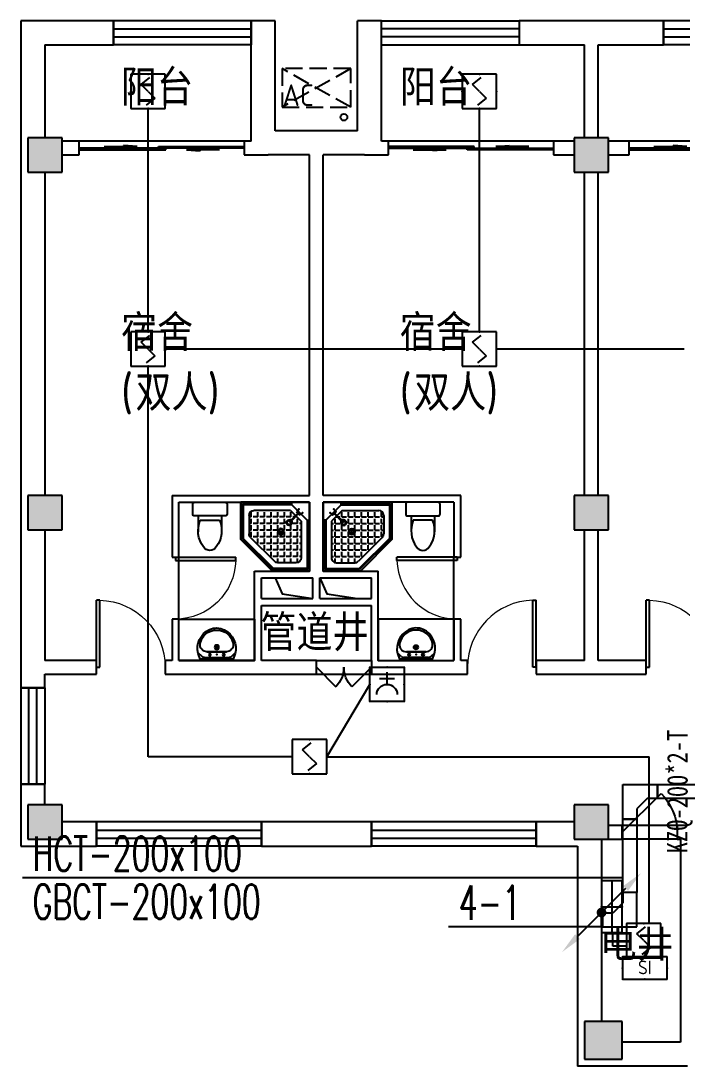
# Model space of a CAD drawing. Extents: x 1725663 to 4653551, y -550461 to 248782.
# Drawn here: x 2286143 to 2295765, y -462437 to -447237 of the extents above; entities that cross this region are included whole.
import ezdxf
from ezdxf.enums import TextEntityAlignment as Align

# ---------------------------------------------------------------- set-up
doc = ezdxf.new("R2010")
doc.units = 0
doc.header["$LTSCALE"] = 1000
doc.linetypes.add('DASH', pattern=[0.35, 0.25, -0.1])
for name, color, linetype in [('0-底图', 7, 'Continuous'), ('0000集水坑', 4, 'Continuous'), ('CABLETRAY', 4, 'Continuous'), ('CABLETRAY_DIM', 3, 'Continuous'), ('CLAYER', 7, 'Continuous'), ('COLUMN', 255, 'Continuous'), ('DIM-箱柜', 7, 'Continuous'), ('DOOR_FIRE', 4, 'Continuous'), ('EQUIP-消防', 3, 'Continuous'), ('EQUIP-箱柜', 3, 'Continuous'), ('LWIRE', 4, 'Continuous'), ('PUB_HATCH', 8, 'Continuous'), ('PUB_TEXT', 7, 'Continuous'), ('WALL', 2, 'Continuous'), ('WINDOW', 4, 'Continuous'), ('WIRE-消防', 1, 'Continuous'), ('WP_F', 1, 'Continuous'), ('抗震支吊架', 2, 'Continuous'), ('洁具', 213, 'Continuous'), ('空调外机', 211, 'Continuous')]:
    doc.layers.add(name, color=color, linetype=linetype)
doc.styles.add('_TEL_DIM', font='SIMPLEX', dxfattribs={"width": 0.8, "height": 3.5, "bigfont": 'HZTXT'})
doc.styles.add('HZ', font='rs.shx', dxfattribs={"width": 0.8, "bigfont": 'hztxt.shx'})
doc.styles.add('kzcad', font='', dxfattribs={"width": 0.8})
doc.styles.get("Standard").update_dxf_attribs({"font": 'geniso.shx', "bigfont": 'hztxt.shx'})
doc.styles.add('黑体', font='')
doc.styles.get('kzcad').set_extended_font_data('SimSun')
doc.styles.get('黑体').set_extended_font_data('SimHei')

# ---------------------------------------------------------------- blocks, each defined once
blk = doc.blocks.new('$equip$00002656')
for p, q in [((-0.5, 1), (-0.5, 0)), ((0.5, 1), (-0.5, 1)), ((0.5, 0), (0.5, 1)), ((-0.219, 0.331), (0.222, 0.331)), ((0, 0.5), (0, 0.15)), ((-0.5, 0), (0.5, 0))]:
    blk.add_line(p, q)
at = {"const_width": 0.04}
blk.add_lwpolyline([(-0.5, 1), (0.5, 1), (0.5, 0), (-0.5, 0), (-0.5, 1), (0.5, 1)], dxfattribs=at)
blk.add_arc((0, 0.8), 0.3, 180, 0)
for p in [(0, 1), (-0.5, 0.5), (0.5, 0.5), (0, 0)]:
    blk.add_point(p)
at = {"color": 7, "flags": 1}
for tag, height, p in [('B', 0.4, (0.762, 0.292)), ('A', 0.00002, (0, 0))]:
    blk.add_attdef(tag, text='', height=height, dxfattribs=at).set_placement(p, align=Align.MIDDLE_CENTER)
blk = doc.blocks.new('A$C29581A72')
at = {"layer": 'EQUIP-消防', "xscale": 500, "yscale": 500, "zscale": 500}
blk.add_blockref('$equip$00002656', (358, 98), dxfattribs=at)
at = {"style": 'HZ', "flags": 1}
for tag in ['WHAT', 'SPEC', 'UNIT']:
    blk.add_attdef(tag, (375, 0), '', height=0.001, dxfattribs=at)
blk = doc.blocks.new('$equip$00002936')
for p, q in [((-0.75, 0.6), (-0.75, 0)), ((0.75, 0.6), (-0.75, 0.6)), ((0, 0), (0, 0.6)), ((0.75, 0), (0.75, 0.6)), ((-0.75, 0.3), (0.75, 0.3)), ((-0.75, 0), (0.75, 0))]:
    blk.add_line(p, q)
at = {"const_width": 0.02}
blk.add_lwpolyline([(-0.75, 0.6), (-0.75, 0), (0.75, 0), (0.75, 0.6), (-0.75, 0.6), (-0.75, 0)], dxfattribs=at)
for p in [(0, 0.6), (-0.75, 0.3), (0, 0), (0.75, 0.3)]:
    blk.add_point(p)
at = {"color": 7, "style": '_TEL_DIM', "flags": 1}
for tag in ['A', 'REMARK']:
    blk.add_attdef(tag, text='', height=0.00002, dxfattribs=at).set_placement((0, 0), align=Align.MIDDLE_CENTER)
blk = doc.blocks.new('$TelecSys$00000080')
for p, q in [((-0.7, -0.7), (0, 0)), ((0.104, 0.104), (0.104, 0.104)), ((-0.104, -0.104), (-0.104, -0.104))]:
    blk.add_line(p, q)
at = {"const_width": 0.142}
blk.add_lwpolyline([(0.071, 0, 1), (-0.071, 0, 1)], format="xyb", close=True, dxfattribs=at)
blk.add_solid([(-0.63, -0.77), (-0.77, -0.63), (-1.15, -1.15)])
at = {"width": 0.8, "flags": 9}
blk.add_attdef('A', (0, 0), '', height=0.00002, rotation=180, dxfattribs=at)
blk = doc.blocks.new('$TelecSys$00000079')
for p, q in [((0.7, 0.7), (0, 0)), ((0.104, 0.104), (0.104, 0.104)), ((-0.104, -0.104), (-0.104, -0.104))]:
    blk.add_line(p, q)
at = {"const_width": 0.142}
blk.add_lwpolyline([(-0.071, 0, 1), (0.071, 0, 1)], format="xyb", close=True, dxfattribs=at)
blk.add_solid([(0.63, 0.77), (0.77, 0.63), (1.15, 1.15)])
at = {"width": 0.8, "flags": 9}
blk.add_attdef('A', (0, 0), '', height=0.00002, dxfattribs=at)
blk = doc.blocks.new('$Equip$00002649')
for p, q in [((-0.5, 0.5), (-0.5, -0.5)), ((0.5, 0.5), (-0.5, 0.5)), ((-0.2, 0.2), (0.05, 0.4)), ((0.5, -0.5), (0.5, 0.5)), ((0, 0), (-0.2, 0.2)), ((0, 0), (0.2, -0.2)), ((0.2, -0.2), (-0.05, -0.4)), ((-0.5, -0.5), (0.5, -0.5))]:
    blk.add_line(p, q)
at = {"const_width": 0.02}
blk.add_lwpolyline([(-0.5, 0.5), (0.5, 0.5), (0.5, -0.5), (-0.5, -0.5), (-0.5, 0.5), (0.5, 0.5)], dxfattribs=at)
for p in [(0, 0.5), (-0.5, 0), (0.5, 0), (0, -0.5)]:
    blk.add_point(p)
at = {"color": 7, "flags": 1}
for tag, height, p in [('A', 0.00002, (0, 0)), ('B', 0.4, (0.762, -0.208))]:
    blk.add_attdef(tag, text='', height=height, dxfattribs=at).set_placement(p, align=Align.MIDDLE_CENTER)
blk = doc.blocks.new('$equip$00002776')
for p, q in [((0.65, 0.65), (-0.65, 0.65)), ((-0.65, 0.65), (-0.65, 0)), ((0.65, 0), (0.65, 0.65)), ((-0.65, 0), (0.65, 0))]:
    blk.add_line(p, q)
at = {"const_width": 0.04}
blk.add_lwpolyline([(-0.65, 0.65), (-0.65, 0), (0.65, 0), (0.65, 0.65), (-0.65, 0.65), (-0.65, 0)], dxfattribs=at)
for p in [(0, 0.65), (-0.65, 0.325), (0.65, 0.325), (0, 0)]:
    blk.add_point(p)
at = {"color": 7}
blk.add_attdef('$TEXT$', text='', height=0.4, dxfattribs=at).set_placement((0.006, 0.343), align=Align.MIDDLE_CENTER)
at = {"color": 7, "flags": 1}
for tag, p in [('B', (0.905, 0.246)), ('A', (0, 0))]:
    blk.add_attdef(tag, text='', height=0.4, dxfattribs=at).set_placement(p, align=Align.MIDDLE_CENTER)
blk = doc.blocks.new('2t21gqw')
at = {"layer": '0000集水坑'}
blk.add_circle((4400, 400), 50, dxfattribs=at)
blk = doc.blocks.new('1F平面-CAD导入_dwg_Drawing4_t3_dwg_$plan$00001613-474159-1F-927810-1F')
at = {"layer": '洁具'}
for p, q in [((-200, 170), (-430, 170)), ((-30, 250), (-170, 250)), ((-260, -140), (-260, 140)), ((-200, -170), (-200, -220)), ((-170, -250), (-30, -250))]:
    blk.add_line(p, q, dxfattribs=at)
for points in [[(-200, 220), (-200, 170), (-200, -170), (-430, -170)], [(0, -220), (0, 220)]]:
    blk.add_lwpolyline(points, dxfattribs=at)
for centre, radius, start, end in [((-413, -227), 398, 67.4505, 126.6381), ((-170, 220), 30, 90, 180), ((-30, 220), 30, 0, 90), ((-590, 0), 110, 123.4509, 236.5491), ((-413, 227), 398, 233.3619, 292.5495), ((-170, -220), 30, 180, 270), ((-30, -220), 30, 270, 0)]:
    blk.add_arc(centre, radius, start, end, dxfattribs=at)
blk = doc.blocks.new('$lvtry$00000169')
at = {"color": 0}
for p, q in [((259, -36), (259, 0)), ((259, -36), (36, -259)), ((276, -120), (120, -276)), ((144, -151), (291, -298)), ((151, -144), (298, -291)), ((259, -24), (976, -24)), ((259, -36), (964, -36)), ((270, -213), (270, -143)), ((276, -120), (808, -120)), ((366, -213), (366, -143)), ((462, -213), (462, -143)), ((558, -213), (558, -143)), ((655, -213), (655, -143)), ((751, -213), (751, -143)), ((847, -213), (847, -143)), ((964, -36), (976, -24)), ((964, -36), (964, -525)), ((976, -24), (976, -530)), ((36, -259), (0, -259)), ((24, -259), (24, -976)), ((36, -259), (36, -964)), ((120, -276), (120, -808)), ((173, -309), (173, -239)), ((183, -213), (205, -213)), ((220, -213), (243, -213)), ((270, -213), (340, -213)), ((270, -263), (270, -239)), ((366, -213), (436, -213)), ((366, -309), (366, -239)), ((462, -213), (532, -213)), ((462, -309), (462, -239)), ((558, -213), (628, -213)), ((558, -309), (558, -239)), ((655, -213), (725, -213)), ((655, -309), (655, -239)), ((751, -213), (821, -213)), ((751, -309), (751, -239)), ((847, -213), (880, -213)), ((847, -309), (847, -239)), ((880, -192), (880, -460)), ((120, -309), (147, -309)), ((120, -405), (147, -405)), ((173, -309), (243, -309)), ((173, -405), (173, -335)), ((173, -405), (243, -405)), ((173, -501), (173, -431)), ((270, -405), (270, -335)), ((270, -405), (340, -405)), ((270, -501), (270, -431)), ((334, -309), (340, -309)), ((366, -309), (436, -309)), ((366, -405), (366, -335)), ((366, -405), (379, -405)), ((366, -501), (366, -431)), ((462, -309), (532, -309)), ((462, -405), (462, -335)), ((462, -405), (532, -405)), ((462, -501), (462, -431)), ((558, -309), (628, -309)), ((558, -405), (558, -335)), ((558, -405), (628, -405)), ((558, -501), (558, -431)), ((655, -309), (725, -309)), ((655, -405), (655, -335)), ((655, -405), (725, -405)), ((655, -501), (655, -431)), ((751, -309), (821, -309)), ((751, -405), (751, -335)), ((751, -405), (821, -405)), ((751, -501), (751, -431)), ((847, -309), (880, -309)), ((847, -405), (847, -335)), ((847, -405), (880, -405)), ((847, -501), (847, -431)), ((120, -501), (147, -501)), ((120, -598), (147, -598)), ((173, -501), (243, -501)), ((173, -598), (173, -528)), ((173, -598), (243, -598)), ((270, -501), (340, -501)), ((270, -598), (270, -528)), ((270, -598), (340, -598)), ((366, -501), (436, -501)), ((366, -598), (366, -528)), ((366, -598), (436, -598)), ((462, -501), (532, -501)), ((462, -598), (462, -528)), ((462, -598), (532, -598)), ((859, -511), (511, -859)), ((964, -525), (525, -964)), ((976, -530), (530, -976)), ((558, -501), (628, -501)), ((558, -598), (558, -528)), ((558, -598), (628, -598)), ((655, -501), (725, -501)), ((655, -598), (655, -528)), ((655, -598), (725, -598)), ((751, -501), (821, -501)), ((751, -598), (751, -528)), ((751, -598), (773, -598)), ((847, -501), (867, -501)), ((964, -525), (976, -530)), ((120, -694), (147, -694)), ((173, -694), (173, -624)), ((173, -694), (243, -694)), ((173, -790), (173, -720)), ((270, -694), (270, -624)), ((270, -694), (340, -694)), ((270, -790), (270, -720)), ((366, -694), (366, -624)), ((366, -694), (436, -694)), ((366, -790), (366, -720)), ((462, -694), (462, -624)), ((462, -694), (532, -694)), ((462, -790), (462, -720)), ((558, -694), (558, -624)), ((558, -694), (628, -694)), ((558, -790), (558, -720)), ((655, -694), (655, -624)), ((655, -694), (676, -694)), ((120, -790), (147, -790)), ((173, -790), (243, -790)), ((173, -878), (173, -816)), ((192, -880), (460, -880)), ((270, -790), (340, -790)), ((270, -880), (270, -816)), ((366, -790), (436, -790)), ((366, -880), (366, -816)), ((462, -790), (532, -790)), ((462, -880), (462, -816)), ((558, -790), (580, -790)), ((36, -964), (24, -976)), ((24, -976), (530, -976)), ((36, -964), (525, -964)), ((525, -964), (530, -976))]:
    blk.add_line(p, q, dxfattribs=at)
blk.add_lwpolyline([(0, 0), (0, -1000), (540, -1000), (1000, -540), (1000, 0)], close=True)
for points in [[(0, 0), (0, -1000)], [(0, 0), (1000, 0)], [(1000, 0), (1000, -540)], [(190, -136), (178, -148), (162, -132), (174, -121)], [(136, -190), (148, -178), (132, -162), (121, -174)], [(1000, -540), (540, -1000)], [(0, -1000), (540, -1000)]]:
    blk.add_lwpolyline(points, close=True, dxfattribs=at)
for radius in [43.8, 31.1]:
    blk.add_circle((416, -428), radius, dxfattribs=at)
for centre, radius, start, end in [((808, -192), 72, 0, 90), ((296, -296), 40.6, 142.583, 128.4197), ((296, -296), 28.6, 145.828, 125.6599), ((808, -460), 72, 315, 0), ((192, -808), 72, 180, 270), ((460, -808), 72, 270, 315)]:
    blk.add_arc(centre, radius, start, end, dxfattribs=at)
for p in [(156, -102, 0), (103, -156, 0), (416, -428, 0)]:
    blk.add_point(p, dxfattribs=at)
blk = doc.blocks.new('$lvtry$00000178')
at = {"color": 0}
for p, q in [((-238, 0), (238, 0)), ((-214, -36), (-272, -91)), ((-180, -23), (180, -23)), ((-142, -105), (140, -105)), ((140, -105), (-142, -105)), ((216, -37), (268, -91))]:
    blk.add_line(p, q, dxfattribs=at)
blk.add_lwpolyline([(-104, -430, 0.224698), (110, -425, 0.348046), (269, -79), (239, 0), (-241, 0), (-271, -79, 0.356844)], format="xyb", close=True, dxfattribs=at)
for centre, radius in [((-100, -65), 16.3), ((1, -172), 31.6), ((100, -65), 16.3)]:
    blk.add_circle(centre, radius, dxfattribs=at)
at = {"color": 0, "lineweight": 13}
blk.add_circle((1, -172), 23, dxfattribs=at)
at = {"color": 0}
for centre, radius, start, end in [((-142, -205), 100, 90, 190.5602), ((-180, -73), 50, 90, 133.181), ((140, -205), 100, 349.4398, 90), ((180, -73), 50, 44.5607, 90), ((-1, -179), 243, 190.5602, 349.4398)]:
    blk.add_arc(centre, radius, start, end, dxfattribs=at)
for p in [(0, -65), (1, -172)]:
    blk.add_point(p, dxfattribs=at)
blk = doc.blocks.new('A$C70365C93')
at = {"layer": '洁具'}
blk.add_lwpolyline([(-1900, 2300), (-1900, 1700), (-800, 1700), (-800, 2300)], close=True, dxfattribs=at)
blk.add_blockref('$lvtry$00000178', (-1350, 2280), dxfattribs=at)
at = {"layer": '洁具', "rotation": 180}
blk.add_blockref('$lvtry$00000169', (0, 0), dxfattribs=at)
at = {"layer": '洁具', "extrusion": (0, 0, -1), "xscale": -1, "zscale": -1, "rotation": 90}
blk.add_blockref('1F平面-CAD导入_dwg_Drawing4_t3_dwg_$plan$00001613-474159-1F-927810-1F', (1450, 0), dxfattribs=at)
blk = doc.blocks.new('A$Cf5a72a1b')
at = {"layer": '空调外机', "linetype": 'DASH'}
for p, q in [((1000, 563), (0, 0)), ((1000, 0), (0, 563))]:
    blk.add_line(p, q, dxfattribs=at)
blk.add_lwpolyline([(1000, 563), (0, 563), (0, 0), (1000, 0)], close=True, dxfattribs=at)
at = {"layer": 'PUB_TEXT'}
blk.add_text('AC', height=315, dxfattribs=at).set_placement((5, 18))
blk = doc.blocks.new('$WINLIB2D$00000001')
at = {"color": 0}
for points in [[(-0.5, 0.5), (-0.5, -0.5)], [(-0.5, 0.5), (0.5, 0.5)], [(0.5, -0.5), (0.5, 0.5)], [(0.5, 0.1667), (-0.5, 0.1667)], [(0.5, -0.1667), (-0.5, -0.1667)], [(-0.5, -0.5), (0.5, -0.5)]]:
    blk.add_lwpolyline(points, dxfattribs=at)
blk = doc.blocks.new('$DorLib2D$00000131')
at = {"color": 0, "linetype": 'Continuous'}
for p, q in [((0.15, 0.125), (0.2319, 0.1973)), ((0.2319, 0.1973), (0.2319, 0.125)), ((-0.5, 0.125), (-0.5, 0)), ((0.0192, 0.125), (-0.5, 0.125)), ((0.0192, 0), (0.0192, 0.125)), ((0.35, 0.125), (0.15, 0.125)), ((-0.5, 0), (0.0192, 0)), ((-0.024, 0), (0.5, 0)), ((-0.024, -0.125), (-0.024, 0)), ((0.5, 0), (0.5, -0.125)), ((-0.35, -0.125), (-0.15, -0.125)), ((-0.2319, -0.1973), (-0.2319, -0.125)), ((-0.15, -0.125), (-0.2319, -0.1973)), ((0.5, -0.125), (-0.024, -0.125))]:
    blk.add_line(p, q, dxfattribs=at)
blk = doc.blocks.new('$DorLib2D$00000114')
at = {"color": 0}
blk.add_line((0.5, 0), (-0.207, 0.707), dxfattribs=at)
blk.add_arc((0.5, 0), 1, 135, 180, dxfattribs=at)
blk = doc.blocks.new('$DorLib2D$00000116')
at = {"color": 0}
for p, q in [((-0.5, 0), (-0.146, 0.354)), ((0.5, 0), (0.146, 0.354))]:
    blk.add_line(p, q, dxfattribs=at)
for centre, start, end in [((-0.5, 0), 0, 45), ((0.5, 0), 135, 180)]:
    blk.add_arc(centre, 0.5, start, end, dxfattribs=at)
blk = doc.blocks.new('$DorLib2D$00000001')
for p, q in [((0.45, 0.975), (0.5, 0.975)), ((0.45, 0), (0.45, 0.975)), ((0.5, 0), (0.5, 0.975)), ((0.5, 0), (0.45, 0))]:
    blk.add_line(p, q)
at = {"lineweight": 13}
blk.add_arc((0.475, 0), 0.975, 91.4693, 180, dxfattribs=at)
blk = doc.blocks.new('gkhkjk')
at = {"layer": 'PUB_HATCH'}
for points in [[(1497607, -367803.8), (1497107, -367803.8), (1497107, -368303.8), (1497607, -368303.8)], [(1505557, -367803.8), (1505057, -367803.8), (1505057, -368303.8), (1505557, -368303.8)], [(1497607, -373003.8), (1497107, -373003.8), (1497107, -373503.8), (1497607, -373503.8)], [(1505557, -373003.8), (1505057, -373003.8), (1505057, -373503.8), (1505557, -373503.8)], [(1497607, -377503.8), (1497107, -377503.8), (1497107, -378003.8), (1497607, -378003.8)], [(1505557, -377503.8), (1505057, -377503.8), (1505057, -378003.8), (1505557, -378003.8)], [(1505757, -380653.8), (1505207, -380653.8), (1505207, -381203.8), (1505757, -381203.8)]]:
    blk.add_hatch(color=256, dxfattribs=at).paths.add_polyline_path(points)
for points in [[(1500707, -374203.8), (1500810.6, -374434.1), (1501257, -374503.8)], [(1501357, -374203.8), (1501460.6, -374434.1), (1501907, -374503.8)]]:
    blk.add_lwpolyline(points)
at = {"layer": 'COLUMN'}
for p, q in [((1497607, -367803.8), (1497107, -367803.8)), ((1497107, -367803.8), (1497107, -368303.8)), ((1497607, -368303.8), (1497607, -367803.8)), ((1505557, -367803.8), (1505057, -367803.8)), ((1505057, -367803.8), (1505057, -368303.8)), ((1505557, -368303.8), (1505557, -367803.8)), ((1497107, -368303.8), (1497607, -368303.8)), ((1505057, -368303.8), (1505557, -368303.8)), ((1497607, -373003.8), (1497107, -373003.8)), ((1497107, -373003.8), (1497107, -373503.8)), ((1497607, -373503.8), (1497607, -373003.8)), ((1505557, -373003.8), (1505057, -373003.8)), ((1505057, -373003.8), (1505057, -373503.8)), ((1505557, -373503.8), (1505557, -373003.8)), ((1497107, -373503.8), (1497607, -373503.8)), ((1505057, -373503.8), (1505557, -373503.8)), ((1497607, -377503.8), (1497107, -377503.8)), ((1497107, -377503.8), (1497107, -378003.8)), ((1497607, -378003.8), (1497607, -377503.8)), ((1505557, -377503.8), (1505057, -377503.8)), ((1505057, -377503.8), (1505057, -378003.8)), ((1505557, -378003.8), (1505557, -377503.8)), ((1497107, -378003.8), (1497607, -378003.8)), ((1505057, -378003.8), (1505557, -378003.8)), ((1505757, -380653.8), (1505207, -380653.8)), ((1505207, -380653.8), (1505207, -381203.8)), ((1505757, -381203.8), (1505757, -380653.8)), ((1505207, -381203.8), (1505757, -381203.8))]:
    blk.add_line(p, q, dxfattribs=at)
at = {"layer": 'DOOR_FIRE'}
for p, q in [((1501307, -375403.8), (1502107, -375403.8)), ((1501307, -375603.8), (1502107, -375603.8)), ((1506557, -377803.8, 100), (1505757, -377803.8, 100)), ((1506557, -378003.8, 100), (1505757, -378003.8, 100))]:
    blk.add_line(p, q, dxfattribs=at)
at = {"layer": 'WALL'}
for p, q in [((1498357, -366103.8), (1497007, -366103.8)), ((1497007, -366103.8), (1497007, -367903.8)), ((1498357, -366453.8), (1498357, -366103.8)), ((1500707, -366103.8), (1500357, -366103.8)), ((1500357, -366103.8), (1500357, -366453.8)), ((1500707, -367703.8), (1500707, -366103.8)), ((1501907, -367703.8), (1501907, -366103.8)), ((1502257, -366103.8), (1501907, -366103.8)), ((1502257, -366453.8), (1502257, -366103.8)), ((1505307, -366103.8), (1504257, -366103.8)), ((1504257, -366103.8), (1504257, -366453.8)), ((1506357, -366103.8), (1505307, -366103.8)), ((1506357, -366453.8), (1506357, -366103.8)), ((1497357, -366453.8), (1498357, -366453.8)), ((1497357, -366453.8), (1497357, -367803.8)), ((1500357, -367853.8), (1500357, -366453.8)), ((1502257, -367853.8), (1502257, -366453.8)), ((1504257, -366453.8), (1505207, -366453.8)), ((1505207, -367803.8), (1505207, -366453.8)), ((1505407, -366453.8), (1506357, -366453.8)), ((1505407, -367803.8), (1505407, -366453.8)), ((1501307, -367703.8), (1500707, -367703.8)), ((1501907, -367703.8), (1501307, -367703.8)), ((1497007, -367903.8), (1497007, -373253.8)), ((1497857, -367853.8), (1497607, -367853.8)), ((1497857, -368053.8), (1497857, -367853.8)), ((1500357, -367853.8), (1500257, -367853.8)), ((1500257, -367853.8), (1500257, -368053.8)), ((1502357, -367853.8), (1502257, -367853.8)), ((1502357, -368053.8), (1502357, -367853.8)), ((1505057, -367853.8), (1504757, -367853.8)), ((1504757, -367853.8), (1504757, -368053.8)), ((1505857, -367853.8), (1505557, -367853.8)), ((1505857, -368053.8), (1505857, -367853.8)), ((1497607, -368053.8), (1497857, -368053.8)), ((1500257, -368053.8), (1500607, -368053.8)), ((1501207, -368053.8), (1500607, -368053.8)), ((1501207, -373003.8), (1501207, -368053.8)), ((1502007, -368053.8), (1501407, -368053.8)), ((1501407, -373003.8), (1501407, -368053.8)), ((1502007, -368053.8), (1502357, -368053.8)), ((1504757, -368053.8), (1505057, -368053.8)), ((1505557, -368053.8), (1505857, -368053.8)), ((1497357, -368303.8), (1497357, -373003.8)), ((1505207, -373003.8), (1505207, -368303.8)), ((1505407, -373003.8), (1505407, -368303.8)), ((1499207, -373003.8), (1501207, -373003.8)), ((1499207, -373003.8), (1499207, -373903.8)), ((1503407, -373003.8), (1501407, -373003.8)), ((1503407, -373903.8), (1503407, -373003.8)), ((1499307, -373103.8), (1501207, -373103.8)), ((1499307, -373903.8), (1499307, -373103.8)), ((1501207, -374103.8), (1501207, -373103.8)), ((1501407, -374103.8), (1501407, -373103.8)), ((1503307, -373103.8), (1501407, -373103.8)), ((1503307, -373103.8), (1503307, -373903.8)), ((1497007, -373253.8), (1497007, -375503.8)), ((1497357, -373503.8), (1497357, -375403.8)), ((1505207, -375403.8), (1505207, -373503.8)), ((1505407, -375403.8), (1505407, -373503.8)), ((1499207, -373903.8), (1499307, -373903.8)), ((1503307, -373903.8), (1503407, -373903.8)), ((1500407, -374103.8), (1501207, -374103.8)), ((1500407, -374603.8), (1500407, -374103.8)), ((1500507, -374203.8), (1501257, -374203.8)), ((1500507, -374503.8), (1500507, -374203.8)), ((1501257, -374503.8), (1501257, -374203.8)), ((1501357, -374203.8), (1502107, -374203.8)), ((1501357, -374503.8), (1501357, -374203.8)), ((1501407, -374103.8), (1502207, -374103.8)), ((1502107, -374503.8), (1502107, -374203.8)), ((1502207, -374603.8), (1502207, -374103.8)), ((1500507, -374503.8), (1501257, -374503.8)), ((1501357, -374503.8), (1502107, -374503.8)), ((1500407, -375403.8), (1500407, -374603.8)), ((1500507, -374603.8), (1501307, -374603.8)), ((1500507, -375403.8), (1500507, -374603.8)), ((1501307, -374603.8), (1502107, -374603.8)), ((1502107, -375403.8), (1502107, -374603.8)), ((1502207, -375403.8), (1502207, -374603.8)), ((1499307, -374803.8), (1499207, -374803.8)), ((1499207, -374803.8), (1499207, -375403.8)), ((1499307, -375403.8), (1499307, -374803.8)), ((1503407, -374803.8), (1503307, -374803.8)), ((1503307, -374803.8), (1503307, -375403.8)), ((1503407, -375403.8), (1503407, -374803.8)), ((1498107, -375403.8), (1497357, -375403.8)), ((1498107, -375603.8), (1498107, -375403.8)), ((1499207, -375403.8), (1499107, -375403.8)), ((1499107, -375403.8), (1499107, -375603.8)), ((1499307, -375403.8), (1500407, -375403.8)), ((1501307, -375403.8), (1500507, -375403.8)), ((1501307, -375603.8), (1501307, -375403.8)), ((1502107, -375403.8), (1502107, -375603.8)), ((1502207, -375403.8), (1503307, -375403.8)), ((1503507, -375403.8), (1503407, -375403.8)), ((1503507, -375603.8), (1503507, -375403.8)), ((1505207, -375403.8), (1504507, -375403.8)), ((1504507, -375403.8), (1504507, -375603.8)), ((1506107, -375403.8), (1505407, -375403.8)), ((1506107, -375603.8), (1506107, -375403.8)), ((1497007, -375503.8), (1497007, -375803.8)), ((1497357, -375803.8), (1497357, -375603.8)), ((1497357, -375603.8), (1498107, -375603.8)), ((1499107, -375603.8), (1499207, -375603.8)), ((1499207, -375603.8), (1500407, -375603.8)), ((1500407, -375603.8), (1501307, -375603.8)), ((1502107, -375603.8), (1502207, -375603.8)), ((1502207, -375603.8), (1503407, -375603.8)), ((1503407, -375603.8), (1503507, -375603.8)), ((1504507, -375603.8), (1505307, -375603.8)), ((1505307, -375603.8), (1506107, -375603.8)), ((1497007, -375803.8), (1497357, -375803.8)), ((1497357, -377203.8), (1497007, -377203.8)), ((1497007, -377203.8), (1497007, -378103.8)), ((1497357, -377503.8), (1497357, -377203.8)), ((1498107.5, -377753.8), (1497607, -377753.8)), ((1498107.5, -378103.8), (1498107.5, -377753.8)), ((1502107, -377753.8), (1500507.5, -377753.8)), ((1500507.5, -377753.8), (1500507.5, -378103.8)), ((1502107, -378103.8), (1502107, -377753.8)), ((1505057, -377753.8), (1504507, -377753.8)), ((1504507, -377753.8), (1504507, -378103.8)), ((1505757, -377803.8), (1505557, -377803.8)), ((1505757, -378003.8), (1505757, -377803.8)), ((1506707, -377803.8), (1506557, -377803.8)), ((1506557, -377803.8), (1506557, -378003.8)), ((1505457, -378003.8), (1505457, -380653.8)), ((1505557, -378003.8), (1505757, -378003.8)), ((1506557, -378003.8), (1506607, -378003.8)), ((1506607, -378003.8), (1506607, -380953.8)), ((1497007, -378103.8), (1498107.5, -378103.8)), ((1500507.5, -378103.8), (1502107, -378103.8)), ((1504507, -378103.8), (1505107, -378103.8)), ((1505107, -378103.8), (1505107, -381303.8)), ((1506607, -380953.8), (1505757, -380953.8)), ((1506707, -381303.8), (1505107, -381303.8))]:
    blk.add_line(p, q, dxfattribs=at)
at = {"layer": 'WINDOW'}
for p, q in [((1500257, -367853.8), (1497857, -367853.8)), ((1504757, -367853.8), (1502357, -367853.8)), ((1508257, -367853.8), (1505857, -367853.8)), ((1499307, -374803.8), (1499307, -373903.8)), ((1503307, -374803.8), (1503307, -373903.8))]:
    blk.add_line(p, q, dxfattribs=at)
for name, p in [('A$Cf5a72a1b', (1500807.5, -367360)), ('2t21gqw', (1497307, -367903.8))]:
    blk.add_blockref(name, p)
at = {"xscale": -1, "rotation": 180}
blk.add_blockref('A$C70365C93', (1501207, -373103.8), dxfattribs=at)
at = {"rotation": 180}
blk.add_blockref('A$C70365C93', (1501407, -373103.8), dxfattribs=at)
at = {"layer": 'DOOR_FIRE', "xscale": 800, "yscale": -800, "zscale": 200}
blk.add_blockref('$DorLib2D$00000116', (1501707, -375503.8), dxfattribs=at)
at = {"layer": 'DOOR_FIRE', "xscale": 800, "yscale": -800, "zscale": 200, "rotation": 180}
blk.add_blockref('$DorLib2D$00000114', (1506157, -377903.8), dxfattribs=at)
at = {"layer": 'WINDOW'}
for name, p, xscale, yscale, zscale, rotation in [('$WINLIB2D$00000001', (1499357, -366278.8), 2000, 350, 2000, 180.000000000001), ('$WINLIB2D$00000001', (1503257, -366278.8), -2000, 350, -2000, 180), ('$WINLIB2D$00000001', (1507357, -366278.8), 2000, 350, 2000, 179.999999999997), ('$DorLib2D$00000131', (1499057, -367953.8), 2400, -200, 2400, 180), ('$DorLib2D$00000131', (1503557, -367953.8), -2400, -200, -2400, 180), ('$DorLib2D$00000131', (1507057, -367953.8), 2400, -200, 2400, 180), ('$DorLib2D$00000001', (1499257, -374353.8), 900, -900, 900, 90), ('$DorLib2D$00000001', (1503357, -374353.8), 900, 900, 900, 90), ('$WINLIB2D$00000001', (1497182, -376503.8), 1400, 350, 1400, 270.0000000000056), ('$WINLIB2D$00000001', (1499307.5, -377928.8), 2400, 350, 2400, 179.9999999999996), ('$WINLIB2D$00000001', (1503307, -377928.8), 2400, 350, 2400, 179.9999999999996)]:
    blk.add_blockref(name, p, dxfattribs=dict(at, xscale=xscale, yscale=yscale, zscale=zscale, rotation=rotation))
at = {"layer": 'WINDOW', "yscale": 1000}
for p, xscale, zscale in [((1498607, -375503.8), -1000, -1000), ((1504007, -375503.8), 1000, 1000), ((1506607, -375503.8), -1000, -1000)]:
    blk.add_blockref('$DorLib2D$00000001', p, dxfattribs=dict(at, xscale=xscale, zscale=zscale))
at = {"layer": 'CLAYER'}
blk.add_text('管道井', height=525, dxfattribs=at).set_placement((1500492.3, -375266.8))
at = {"layer": 'CLAYER', "style": '黑体'}
blk.add_text('电井', height=394.3, dxfattribs=at).set_placement((1505429.7, -379727.7))
at = {"layer": 'PUB_TEXT'}
for s, p in [('阳台', (1498463.7, -367335.7)), ('阳台', (1502524.2, -367335.7)), ('宿舍', (1498463.7, -370903.5)), ('宿舍', (1502518.2, -370903.5)), ('(', (1498463.7, -371775.6)), ('双人', (1498673.7, -371775.6)), (')', (1499723.7, -371775.6)), ('(', (1502518.2, -371775.6)), ('双人', (1502728.2, -371775.6)), (')', (1503778.2, -371775.6))]:
    blk.add_text(s, height=525, dxfattribs=at).set_placement(p)

msp = doc.modelspace()

# ---------------------------------------------------------------- linework, layer by layer
at = {"layer": 'CABLETRAY'}
for p, q in [((2294905, -458844), (2294905, -458344)), ((2294905, -458344), (2295405, -458344)), ((2294905, -458844), (2294905, -458344)), ((2294905, -458344), (2295405, -458344)), ((2295405, -458544), (2295405, -458344)), ((2295405, -458344), (2334264, -458344)), ((2295405, -458344), (2295405, -458544)), ((2295405, -458544), (2295405, -458344)), ((2295405, -458344), (2334264, -458344)), ((2295405, -458344), (2295405, -458544)), ((2295255, -458544), (2295105, -458694)), ((2295255, -458544), (2295105, -458694)), ((2295405, -458544), (2295255, -458544)), ((2295405, -458544), (2295255, -458544)), ((2334264, -458544), (2295405, -458544)), ((2334264, -458544), (2295405, -458544)), ((2295105, -458694), (2295105, -458844)), ((2295105, -458694), (2295105, -458844)), ((2295105, -458844), (2294905, -458844)), ((2294905, -459911), (2294905, -458844)), ((2294905, -458844), (2295105, -458844)), ((2295105, -458844), (2294905, -458844)), ((2294905, -459911), (2294905, -458844)), ((2294905, -458844), (2295105, -458844)), ((2295105, -458844), (2295105, -459911)), ((2295105, -458844), (2295105, -459911)), ((2295105, -459911), (2294905, -459911)), ((2295105, -459911), (2294905, -459911)), ((2294905, -459911), (2294905, -460061)), ((2295105, -459911), (2294905, -459911)), ((2295105, -459911), (2294905, -459911)), ((2294905, -459911), (2294905, -460061)), ((2295105, -460411), (2295105, -459911)), ((2295105, -460411), (2295105, -459911)), ((2294905, -460061), (2294755, -460211)), ((2294905, -460061), (2294755, -460211)), ((2294593, -460411), (2294593, -460211)), ((2294593, -460211), (2294605, -460211)), ((2294593, -460411), (2294593, -460211)), ((2294593, -460211), (2294605, -460211)), ((2294605, -460211), (2294605, -460411)), ((2294755, -460211), (2294605, -460211)), ((2294605, -460211), (2294605, -460411)), ((2294605, -460211), (2294605, -460411)), ((2294755, -460211), (2294605, -460211)), ((2294605, -460211), (2294605, -460411)), ((2294605, -460411), (2294593, -460411)), ((2294605, -460411), (2294593, -460411)), ((2294605, -460411), (2295105, -460411)), ((2294605, -460411), (2295105, -460411))]:
    msp.add_line(p, q, dxfattribs=at)
at = {"layer": 'CABLETRAY_DIM'}
for p, q in [((2291939, -459697), (2286164, -459697)), ((2291939, -459697), (2286164, -459697)), ((2294905, -459697), (2291939, -459697)), ((2294905, -459697), (2291939, -459697))]:
    msp.add_line(p, q, dxfattribs=at)
at = {"layer": 'DIM-箱柜'}
for p, q in [((2293070, -460411), (2292365, -460411)), ((2293070, -460411), (2292365, -460411)), ((2294605, -460411), (2293070, -460411)), ((2294605, -460411), (2293070, -460411))]:
    msp.add_line(p, q, dxfattribs=at)
at = {"layer": 'WIRE-消防'}
for p, q in [((2287993, -451760, 4200), (2287993, -448512, 4200)), ((2292815, -451760, 4200), (2292815, -448512, 4200)), ((2292565, -452010, 4200), (2288243, -452010, 4200)), ((2295793, -452010, 4200), (2293065, -452010, 4200)), ((2287993, -457937, 4200), (2287993, -452260, 4200)), ((2290593, -457937, 4200), (2291220, -456885)), ((2290093, -457937, 4200), (2287993, -457937, 4200)), ((2290593, -457937, 4200), (2295284, -457937, 4200)), ((2295284, -460362, 4200), (2295284, -457937, 4200)), ((2294755, -460694, 4200), (2294758, -460494)), ((2294956, -460694, 4200), (2294755, -460694, 4200))]:
    msp.add_line(p, q, dxfattribs=at)

# ---------------------------------------------------------------- block references
at = {"layer": '0-底图'}
msp.add_blockref('gkhkjk', (789136, -81133), dxfattribs=at)
at = {"layer": 'EQUIP-消防', "xscale": 500, "yscale": 500, "zscale": 500}
for p in [(2287993, -448262, 4200), (2292815, -448262, 4200), (2287993, -452010, 4200), (2292815, -452010, 4200), (2290343, -457937, 4200), (2295206, -460612, 4200)]:
    msp.add_blockref('$Equip$00002649', p, dxfattribs=at)
msp.add_blockref('$equip$00002776', (2295221, -461173), dxfattribs=at).add_auto_attribs({'$TEXT$': 'SI'})
at = {"layer": 'EQUIP-箱柜', "xscale": 500, "yscale": 500, "zscale": 500, "rotation": 270}
msp.add_blockref('$equip$00002936', (2294593, -460119), dxfattribs=at)
at = {"layer": 'LWIRE', "xscale": 500, "yscale": 500, "zscale": 500}
for name in ['$TelecSys$00000079', '$TelecSys$00000080']:
    msp.add_blockref(name, (2294593, -460204), dxfattribs=at)
at = {"layer": 'WP_F', "xscale": -1, "rotation": 180}
msp.add_blockref('A$C29581A72', (2291113, -456537), dxfattribs=at)

# ---------------------------------------------------------------- texts
at = {"layer": 'CABLETRAY_DIM', "color": 7, "style": '_TEL_DIM', "width": 0.64}
for s, p in [('HCT-200x100 ', (2286314, -459597)), ('HCT-200x100 ', (2286314, -459597)), ('GBCT-200x100', (2286314, -460297)), ('GBCT-200x100', (2286314, -460297))]:
    msp.add_text(s, height=500, dxfattribs=at).set_placement(p)
at = {"layer": 'DIM-箱柜', "color": 7, "style": '_TEL_DIM', "width": 0.64}
msp.add_text('4-1', height=500, dxfattribs=at).set_placement((2292515, -460311))
msp.add_text('4-1', height=500, dxfattribs=at).set_placement((2292515, -460311))
at = {"layer": '抗震支吊架', "color": 2, "style": 'kzcad', "width": 0.8}
msp.add_text('KZQ-200*2-T', height=300, rotation=89.8854, dxfattribs=at).set_placement((2295845, -458444), align=Align.CENTER)

doc.saveas('drawing.dxf')
